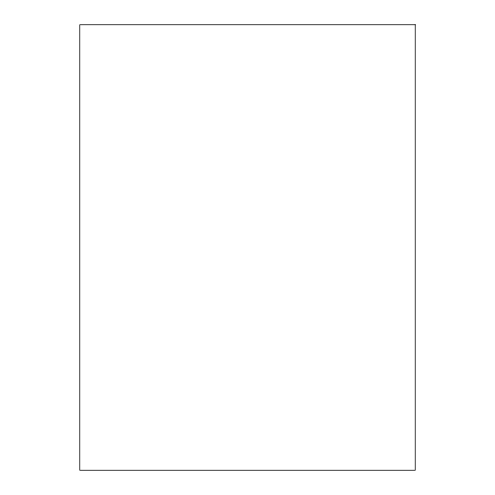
<?xml version="1.0" encoding="UTF-8"?>
<svg xmlns="http://www.w3.org/2000/svg" width="495" height="495" viewBox="0 0 495 495"><rect width="100%" height="100%" fill="white"/><g stroke="black" fill="none" stroke-linecap="round" stroke-linejoin="round"><path stroke-width="0.74" d="M415.218 24.75L79.782 24.75L79.782 470.25L415.218 470.25L415.218 24.75"/></g></svg>
